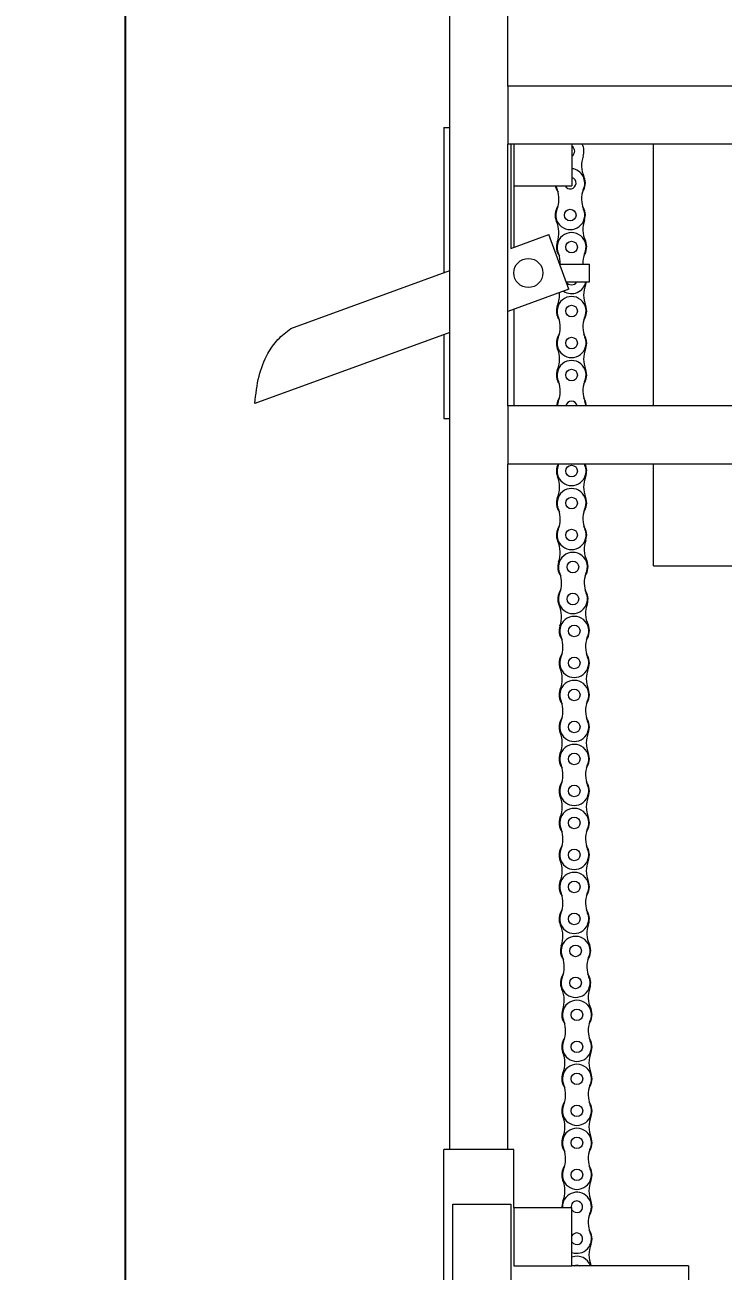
# Model space of a CAD drawing. Header units: millimetres. Extents: x -250 to 3947, y -1468 to 870.
# Drawn here: x 420.9 to 480.9, y 613.1 to 720.2 of the extents above; entities that cross this region are included whole.
import ezdxf

# ---------------------------------------------------------------- set-up
doc = ezdxf.new("R2010")
doc.units = ezdxf.units.MM
doc.header["$PDSIZE"] = -1
doc.styles.get("Standard").update_dxf_attribs({"font": 'times_0.ttf'})
doc.dimstyles.new('ISO-25', dxfattribs={"dimtxt": 2.5, "dimasz": 2.5, "dimexe": 1.25, "dimexo": 0.625, "dimtad": 1, "dimtxsty": 'Standard', "dimcen": 2.5, "dimadec": 0, "dimazin": 0, "dimtfac": 1, "dimtmove": 0, "dimatfit": 3, "dimfxl": 1, "dimarcsym": 0})

# ---------------------------------------------------------------- blocks, each defined once
blk = doc.blocks.new('*D8')
at = {"color": 0, "lineweight": -2}
for p, q in [((456.42, 747.41), (428.51, 747.41)), ((429.51, 744.11), (429.51, 601.34)), ((429.51, 451.16), (429.51, 593.93)), ((496.75, 447.86), (428.51, 447.86))]:
    blk.add_line(p, q, dxfattribs=at)
at = {"color": 0}
for points in [[(428.96, 744.11), (430.06, 744.11), (429.51, 747.41)], [(428.96, 451.16), (430.06, 451.16), (429.51, 447.86)]]:
    blk.add_solid(points, dxfattribs=at)
at = {"layer": 'Defpoints', "color": 0}
for p in [(429.51, 747.41), (457.42, 747.41), (497.75, 447.86)]:
    blk.add_point(p, dxfattribs=at)
at = {"color": 0, "insert": (429.51, 597.63), "char_height": 3.5, "attachment_point": 5}
blk.add_mtext('1497,78', dxfattribs=at)

msp = doc.modelspace()

# ---------------------------------------------------------------- linework, layer by layer
at = {"color": 7, "linetype": 'Continuous', "lineweight": 15}
for p, q in [((457.4154, 623.5118), (457.4154, 747.4115)), ((462.4154, 714.9115), (462.4154, 747.4115)), ((482.4154, 714.9115), (462.4154, 714.9115)), ((462.4154, 714.9115), (462.4154, 709.9115)), ((456.9154, 711.3411), (456.9154, 698.8628)), ((456.9154, 711.3411), (457.4154, 711.3411)), ((462.4154, 687.4115), (462.4154, 709.9115)), ((482.4154, 709.9115), (462.4154, 709.9115)), ((462.6654, 709.9115), (462.6654, 700.9556)), ((462.9154, 709.9115), (462.9154, 706.3411)), ((467.9154, 709.9115), (467.9154, 706.3411)), ((474.9154, 687.4115), (474.9154, 709.9115)), ((462.9154, 706.3411), (467.9154, 706.3411)), ((462.9154, 706.3411), (462.9154, 701.0466)), ((466.5338, 706.3411), (466.65, 705.9974)), ((462.6654, 700.9556), (465.9271, 702.1428)), ((467.6372, 697.4443), (465.9271, 702.1428)), ((466.8559, 699.5911), (469.4154, 699.5911)), ((469.4154, 698.0911), (469.4154, 699.5911)), ((443.7454, 694.0693), (457.4154, 699.0448)), ((467.6372, 697.4443), (462.4154, 695.5437)), ((467.4018, 698.0911), (469.4154, 698.0911)), ((469.0845, 697.8313), (469.159, 698.0911)), ((462.9154, 695.7257), (462.9154, 687.4115)), ((457.4154, 693.7239), (440.6654, 687.6274)), ((456.9154, 693.5419), (456.9154, 686.3411)), ((466.7284, 687.8064), (466.6324, 687.4115)), ((469.1253, 687.4115), (469.0293, 687.8064)), ((462.4154, 687.4115), (462.4154, 682.4115)), ((482.4154, 687.4115), (462.4154, 687.4115)), ((456.9154, 686.3411), (457.4154, 686.3411)), ((462.4154, 623.5118), (462.4154, 682.4115)), ((482.4154, 682.4115), (462.4154, 682.4115)), ((466.77, 682.4115), (466.7284, 682.3065)), ((469.0293, 682.3065), (468.9877, 682.4115)), ((474.9154, 673.6615), (474.9154, 682.4115)), ((474.9154, 673.6615), (489.9154, 673.6615)), ((456.9154, 606.0334), (456.9154, 623.5118)), ((462.9154, 623.5118), (456.9154, 623.5118)), ((462.9154, 618.5118), (462.9154, 623.5118)), ((457.6654, 606.3064), (457.6654, 618.8064)), ((457.6654, 618.8064), (462.6654, 618.8064)), ((462.6654, 618.8064), (462.6654, 608.1263)), ((462.9154, 618.5118), (462.9154, 613.5118)), ((462.9154, 618.5118), (467.9154, 618.5118)), ((467.9154, 613.5118), (467.9154, 618.5118)), ((462.9154, 613.5118), (467.9154, 613.5118)), ((477.9154, 613.5118), (467.9154, 613.5118)), ((469.5653, 613.5118), (469.5456, 613.5637)), ((477.9154, 613.5118), (477.9154, 608.5118))]:
    msp.add_line(p, q, dxfattribs=at)
at = {"color": 7, "linetype": 'Continuous', "lineweight": 15, "flags": 128}
for points in [[(466.483, 706.3411), (466.5875, 706.0113), (466.7145, 705.7975)], [(466.8238, 688.0772), (466.6806, 687.8218), (466.5823, 687.4115)], [(469.1755, 687.4115), (469.0771, 687.8218), (468.9339, 688.0772)], [(467.1345, 619.0637), (467.0401, 618.5677), (467.0417, 618.5118)], [(468.0926, 613.5118), (468.1487, 613.5393), (468.3401, 613.5773)], [(468.3401, 613.5773), (468.5314, 613.5393), (468.5876, 613.5118)]]:
    msp.add_lwpolyline(points, dxfattribs=at)
at = {"color": 7, "linetype": 'Continuous', "lineweight": 15}
for centre, radius in [((467.7636, 703.8152), 0.5), ((467.8789, 701.0677), 0.5), ((464.1654, 698.8411), 1.25), ((467.8789, 695.5677), 0.5), ((467.8789, 692.8177), 0.5), ((467.8789, 690.0677), 0.5), ((467.8789, 681.8177), 0.5), ((467.8789, 679.0677), 0.5), ((467.8789, 676.3177), 0.5), ((467.9942, 673.5701), 0.5), ((467.9942, 670.8201), 0.5), ((468.1095, 668.0725), 0.5), ((468.1095, 665.3225), 0.5), ((468.1095, 662.5725), 0.5), ((468.1095, 659.8225), 0.5), ((468.1095, 657.0725), 0.5), ((468.1095, 654.3225), 0.5), ((468.1095, 651.5725), 0.5), ((468.1095, 648.8225), 0.5), ((468.1095, 646.0725), 0.5), ((468.1095, 643.3225), 0.5), ((468.2248, 640.5749), 0.5), ((468.2248, 637.8249), 0.5), ((468.3401, 635.0773), 0.5), ((468.3401, 632.3273), 0.5), ((468.3401, 629.5773), 0.5), ((468.3401, 626.8273), 0.5), ((468.3401, 624.0773), 0.5), ((468.3401, 621.3273), 0.5)]:
    msp.add_circle(centre, radius, dxfattribs=at)
for centre, radius, start, end in [((467.6483, 709.3128), 0.5, 302.288967, 57.711033), ((467.6483, 709.3128), 1.3, 340.431153, 27.422352), ((471.111, 708.0819), 2.375, 160.431153, 204.374685), ((467.7636, 706.5652), 0.5, 206.628595, 72.326434), ((467.7636, 706.5652), 1.25, 332.984782, 83.024934), ((467.7636, 706.5652), 1.3, 323.801119, 24.374685), ((464.5116, 705.1969), 2.2833, 336.98112, 20.524828), ((471.0156, 705.1969), 2.2833, 159.475172, 203.01888), ((467.7636, 703.8152), 1.3, 144.250601, 204.374685), ((467.7636, 703.8152), 1.25, 156.98112, 23.01888), ((467.7636, 703.8152), 1.3, 340.431153, 35.749399), ((464.4161, 702.2986), 2.375, 340.431153, 24.374685), ((471.2263, 702.5843), 2.375, 160.431153, 204.374685), ((467.8789, 701.0677), 1.25, 332.984782, 207.015218), ((467.8789, 701.0677), 1.3, 323.801119, 24.374685), ((467.8789, 701.0677), 1.3, 160.431153, 216.198881), ((464.6269, 699.6993), 2.2833, 357.284593, 20.524828), ((471.1309, 699.6993), 2.2833, 159.475172, 182.715407), ((467.8789, 698.3177), 1.25, 236.185294, 349.55937), ((467.8789, 698.3177), 0.5, 206.938989, 333.061011), ((471.287, 696.9427), 2.375, 158.028234, 201.971766), ((467.8789, 695.5677), 1.25, 332.984782, 207.015218), ((464.4708, 696.9427), 2.375, 338.028234, 5.078481), ((467.8789, 695.5677), 1.3, 158.028234, 216.198881), ((467.8789, 695.5677), 1.3, 323.801119, 21.971766), ((464.6269, 694.1993), 2.2833, 336.98112, 20.524828), ((471.1309, 694.1993), 2.2833, 159.475172, 203.01888), ((467.8789, 692.8177), 1.3, 144.250601, 201.971766), ((467.8789, 692.8177), 1.25, 156.98112, 23.01888), ((467.8789, 692.8177), 1.3, 338.028234, 35.749399), ((464.4708, 691.4427), 2.375, 338.028234, 21.971766), ((471.287, 691.4427), 2.375, 158.028234, 201.971766), ((467.8789, 690.0677), 1.25, 332.984782, 207.015218), ((467.8789, 690.0677), 1.3, 158.028234, 216.198881), ((467.8789, 690.0677), 1.3, 323.801119, 21.971766), ((464.6269, 688.6993), 2.2833, 336.98112, 20.524828), ((471.1309, 688.6993), 2.2833, 159.475172, 203.01888), ((467.8789, 687.3177), 0.5, 90, 169.178639), ((467.8789, 687.3177), 0.5, 10.821361, 90), ((467.8789, 681.8177), 1.3, 152.817518, 201.971766), ((467.8789, 681.8177), 1.25, 156.98112, 23.01888), ((467.8789, 681.8177), 1.3, 338.028234, 27.182482), ((464.4708, 680.4427), 2.375, 338.028234, 21.971766), ((471.287, 680.4427), 2.375, 158.028234, 201.971766), ((467.8789, 679.0677), 1.25, 332.984782, 207.015218), ((467.8789, 679.0677), 1.3, 158.028234, 216.198881), ((467.8789, 679.0677), 1.3, 323.801119, 21.971766), ((464.6269, 677.6993), 2.2833, 336.98112, 20.524828), ((471.1309, 677.6993), 2.2833, 159.475172, 203.01888), ((467.8789, 676.3177), 1.3, 144.250601, 204.374685), ((467.8789, 676.3177), 1.3, 340.431153, 35.749399), ((467.8789, 676.3177), 1.25, 156.98112, 23.01888), ((471.3416, 675.0867), 2.375, 160.431153, 204.374685), ((464.5314, 674.801), 2.375, 340.431153, 24.374685), ((467.9942, 673.5701), 1.25, 332.984782, 207.015218), ((467.9942, 673.5701), 1.3, 160.431153, 216.198881), ((467.9942, 673.5701), 1.3, 323.801119, 24.374685), ((464.7422, 672.2017), 2.2833, 336.98112, 20.524828), ((471.2462, 672.2017), 2.2833, 159.475172, 203.01888), ((467.9942, 670.8201), 1.3, 144.250601, 204.374685), ((467.9942, 670.8201), 1.3, 340.431153, 35.749399), ((467.9942, 670.8201), 1.25, 156.98112, 23.01888), ((464.6467, 669.3034), 2.375, 340.431153, 24.374685), ((471.4569, 669.5892), 2.375, 160.431153, 204.374685), ((468.1095, 668.0725), 1.3, 160.431153, 216.198881), ((468.1095, 668.0725), 1.25, 332.984782, 207.015218), ((468.1095, 668.0725), 1.3, 323.801119, 24.374685), ((464.8575, 666.7041), 2.2833, 336.98112, 20.524828), ((471.3615, 666.7041), 2.2833, 159.475172, 203.01888), ((468.1095, 665.3225), 1.3, 144.250601, 201.971766), ((468.1095, 665.3225), 1.25, 156.98112, 23.01888), ((468.1095, 665.3225), 1.3, 338.028234, 35.749399), ((464.7014, 663.9475), 2.375, 338.028234, 21.971766), ((471.5176, 663.9475), 2.375, 158.028234, 201.971766), ((468.1095, 662.5725), 1.3, 158.028234, 216.198881), ((468.1095, 662.5725), 1.25, 332.984782, 207.015218), ((468.1095, 662.5725), 1.3, 323.801119, 21.971766), ((464.8575, 661.2041), 2.2833, 336.98112, 20.524828), ((471.3615, 661.2041), 2.2833, 159.475172, 203.01888), ((468.1095, 659.8225), 1.3, 144.250601, 201.971766), ((468.1095, 659.8225), 1.25, 156.98112, 23.01888), ((468.1095, 659.8225), 1.3, 338.028234, 35.749399), ((464.7014, 658.4475), 2.375, 338.028234, 21.971766), ((471.5176, 658.4475), 2.375, 158.028234, 201.971766), ((468.1095, 657.0725), 1.25, 332.984782, 207.015218), ((468.1095, 657.0725), 1.3, 158.028234, 216.198881), ((468.1095, 657.0725), 1.3, 323.801119, 21.971766), ((464.8575, 655.7041), 2.2833, 336.98112, 20.524828), ((471.3615, 655.7041), 2.2833, 159.475172, 203.01888), ((468.1095, 654.3225), 1.3, 144.250601, 201.971766), ((468.1095, 654.3225), 1.25, 156.98112, 23.01888), ((468.1095, 654.3225), 1.3, 338.028234, 35.749399), ((464.7014, 652.9475), 2.375, 338.028234, 21.971766), ((471.5176, 652.9475), 2.375, 158.028234, 201.971766), ((468.1095, 651.5725), 1.25, 332.984782, 207.015218), ((468.1095, 651.5725), 1.3, 158.028234, 216.198881), ((468.1095, 651.5725), 1.3, 323.801119, 21.971766), ((464.8575, 650.2041), 2.2833, 336.98112, 20.524828), ((471.3615, 650.2041), 2.2833, 159.475172, 203.01888), ((468.1095, 648.8225), 1.3, 144.250601, 201.971766), ((468.1095, 648.8225), 1.25, 156.98112, 23.01888), ((468.1095, 648.8225), 1.3, 338.028234, 35.749399), ((464.7014, 647.4475), 2.375, 338.028234, 21.971766), ((471.5176, 647.4475), 2.375, 158.028234, 201.971766), ((468.1095, 646.0725), 1.25, 332.984782, 207.015218), ((468.1095, 646.0725), 1.3, 158.028234, 216.198881), ((468.1095, 646.0725), 1.3, 323.801119, 21.971766), ((464.8575, 644.7041), 2.2833, 336.98112, 20.524828), ((471.3615, 644.7041), 2.2833, 159.475172, 203.01888), ((468.1095, 643.3225), 1.3, 144.250601, 204.374685), ((468.1095, 643.3225), 1.25, 156.98112, 23.01888), ((468.1095, 643.3225), 1.3, 340.431153, 35.749399), ((464.762, 641.8058), 2.375, 340.431153, 24.374685), ((471.5722, 642.0916), 2.375, 160.431153, 204.374685), ((468.2248, 640.5749), 1.25, 332.984782, 207.015218), ((468.2248, 640.5749), 1.3, 160.431153, 216.198881), ((468.2248, 640.5749), 1.3, 323.801119, 24.374685), ((464.9728, 639.2066), 2.2833, 336.98112, 20.524828), ((471.4768, 639.2066), 2.2833, 159.475172, 203.01888), ((468.2248, 637.8249), 1.3, 144.250601, 204.374685), ((468.2248, 637.8249), 1.3, 340.431153, 35.749399), ((468.2248, 637.8249), 1.25, 156.98112, 23.01888), ((471.6875, 636.594), 2.375, 160.431153, 204.374685), ((464.8773, 636.3082), 2.375, 340.431153, 24.374685), ((468.3401, 635.0773), 1.25, 332.984782, 207.015218), ((468.3401, 635.0773), 1.3, 160.431153, 216.198881), ((468.3401, 635.0773), 1.3, 323.801119, 24.374685), ((465.0881, 633.709), 2.2833, 336.98112, 20.524828), ((471.5921, 633.709), 2.2833, 159.475172, 203.01888), ((468.3401, 632.3273), 1.3, 144.250601, 201.971766), ((468.3401, 632.3273), 1.3, 338.028234, 35.749399), ((468.3401, 632.3273), 1.25, 156.98112, 23.01888), ((464.932, 630.9523), 2.375, 338.028234, 21.971766), ((471.7481, 630.9523), 2.375, 158.028234, 201.971766), ((468.3401, 629.5773), 1.3, 158.028234, 216.198881), ((468.3401, 629.5773), 1.25, 332.984782, 207.015218), ((468.3401, 629.5773), 1.3, 323.801119, 21.971766), ((465.0881, 628.209), 2.2833, 336.98112, 20.524828), ((471.5921, 628.209), 2.2833, 159.475172, 203.01888), ((468.3401, 626.8273), 1.3, 144.250601, 201.971766), ((468.3401, 626.8273), 1.25, 156.98112, 23.01888), ((468.3401, 626.8273), 1.3, 338.028234, 35.749399), ((464.932, 625.4523), 2.375, 338.028234, 21.971766), ((471.7481, 625.4523), 2.375, 158.028234, 201.971766), ((468.3401, 624.0773), 1.3, 158.028234, 216.198881), ((468.3401, 624.0773), 1.25, 332.984782, 207.015218), ((468.3401, 624.0773), 1.3, 323.801119, 21.971766), ((465.0881, 622.709), 2.2833, 336.98112, 20.524828), ((471.5921, 622.709), 2.2833, 159.475172, 203.01888), ((468.3401, 621.3273), 1.3, 144.250601, 201.971766), ((468.3401, 621.3273), 1.25, 156.98112, 23.01888), ((468.3401, 621.3273), 1.3, 338.028234, 35.749399), ((464.932, 619.9523), 2.375, 338.028234, 21.971766), ((471.7481, 619.9523), 2.375, 158.028234, 201.971766), ((468.3401, 618.5773), 1.25, 332.984782, 183.006268), ((468.3401, 618.5773), 0.5, 90, 187.533914), ((468.3401, 618.5773), 0.5, 211.854964, 90), ((468.3401, 618.5773), 1.3, 323.801119, 21.971766), ((471.5921, 617.209), 2.2833, 159.475172, 203.01888), ((468.3401, 615.8273), 0.5, 211.854964, 90), ((468.3401, 615.8273), 0.5, 90, 148.145036), ((468.3401, 615.8273), 1.25, 250.138069, 23.01888), ((468.3401, 615.8273), 1.3, 338.028234, 35.749399), ((471.7481, 614.4523), 2.375, 158.028234, 201.971766), ((468.3401, 613.0773), 1.25, 20.337828, 109.861931)]:
    msp.add_arc(centre, radius, start, end, dxfattribs=at)
msp.add_open_spline([(440.6654, 687.6274), (440.749, 688.4207), (440.9051, 689.9021), (441.6225, 691.7717), (442.5776, 693.1697), (443.3591, 693.7717), (443.7454, 694.0693)], degree=3, knots=[0, 0, 0, 0, 0.322422845, 0.602033259, 0.803284234, 1, 1, 1, 1], dxfattribs=at)

# ---------------------------------------------------------------- dimensions: what is measured, and where the dimension line sits
dim = msp.add_linear_dim(base=(429.514, 747.4115), p1=(497.7506, 447.8561), p2=(457.4154, 747.4115), angle=90, dimstyle='ISO-25', override={"dimtxt": 3.5, "dimasz": 3.302, "dimexe": 1, "dimexo": 1, "dimgap": 1.524, "dimtih": 1, "dimtoh": 1, "dimlfac": 5, "dimzin": 0, "dimadec": 2, "dimtzin": 0})
dim.commit()
dim.dimension.update_dxf_attribs({"geometry": '*D8', "text_midpoint": (429.514, 597.6338)})

doc.saveas('drawing.dxf')
